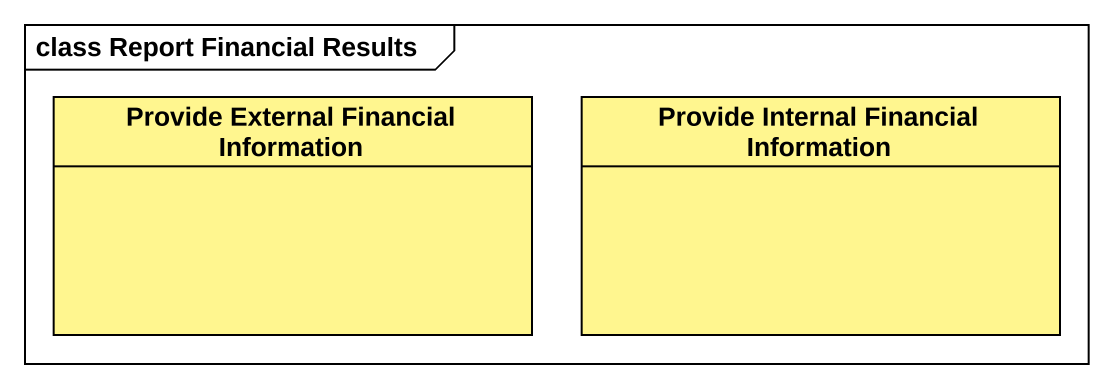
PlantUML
@startuml
mainframe class Report Financial Results
hide circle
hide empty members
class "Provide External Financial Information" as Provide_External_Financial #FFF68F
class "Provide Internal Financial Information" as Provide_Internal_Financial #FFF68F
@enduml
